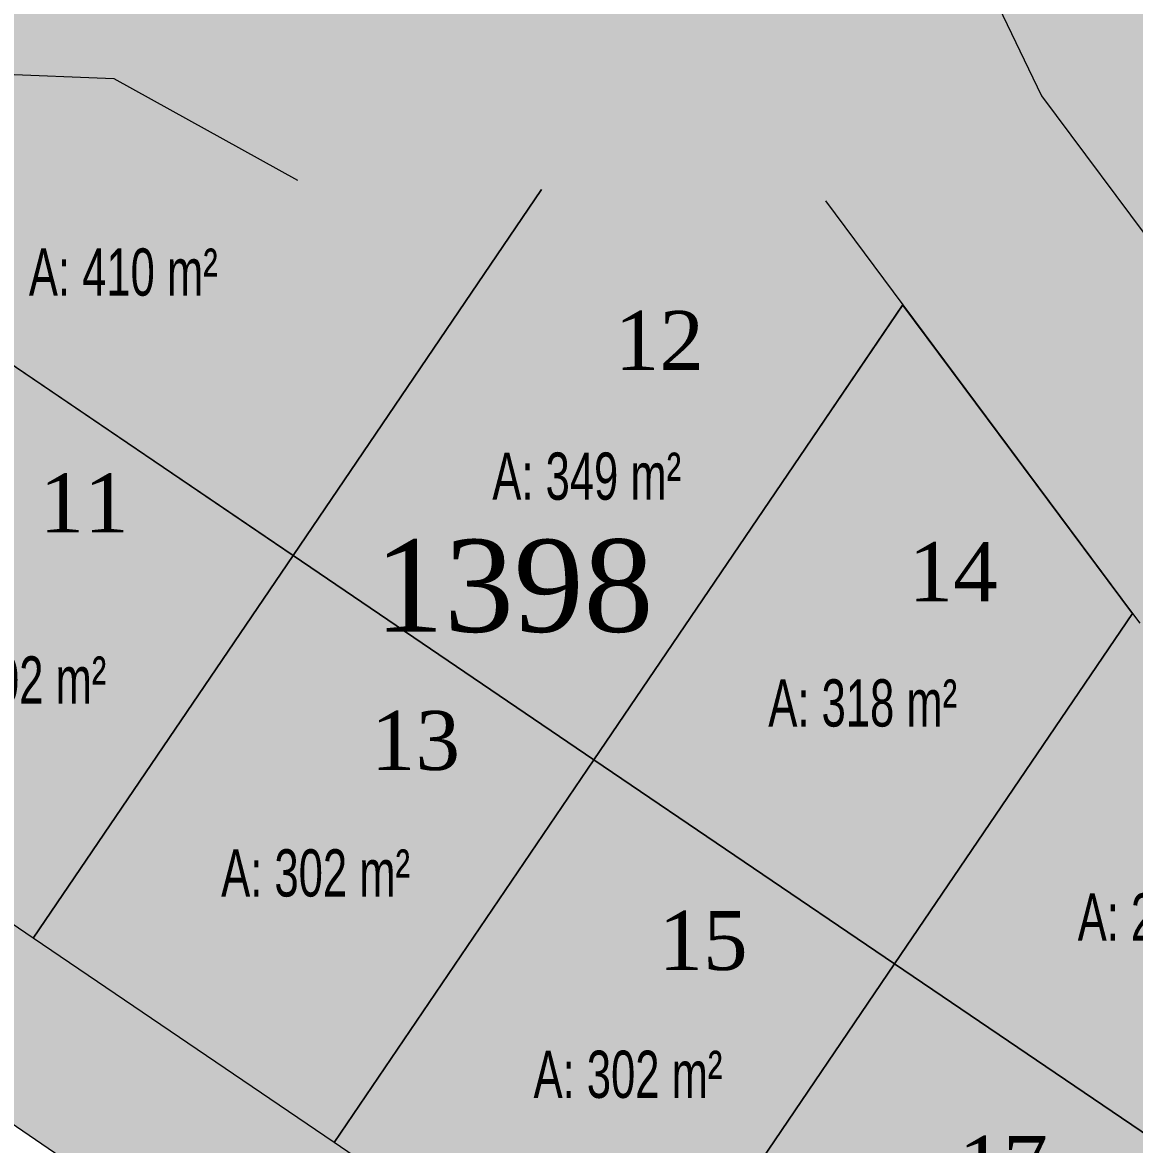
# Model space of a CAD drawing. Header units: metres. Extents: x 476631 to 477421, y 4483749 to 4484052.
# Drawn here: x 477114.08 to 477161.19, y 4483951.78 to 4483999.32 of the extents above; entities that cross this region are included whole.
import ezdxf

# ---------------------------------------------------------------- set-up
doc = ezdxf.new("R2010")
doc.units = ezdxf.units.M
for name, color, linetype, lineweight in [('M2', 1, 'Continuous', 25), ('PL_SAĞLIK', 150, 'Continuous', 0), ('serbest', 10, 'Continuous', 0), ('TK_PARSEL', 1, 'Continuous', 0)]:
    doc.layers.add(name, color=color, linetype=linetype, lineweight=lineweight)
doc.styles.add('M2', font='', dxfattribs={"width": 0.9, "height": 12})
doc.styles.get("Standard").update_dxf_attribs({"font": 'TimesNewRoman.ttf'})
doc.styles.get('M2').set_extended_font_data('Swis721 LtCn BT')

msp = doc.modelspace()

# ---------------------------------------------------------------- hatches: boundary and pattern name
at = {"layer": 'serbest'}
h = msp.add_hatch(color=5, dxfattribs=at)
h.dxf.hatch_style = 1
h.paths.add_polyline_path([(477243.593, 4484013.192), (477208.918, 4484039.704), (477205.399, 4484040.397), (477185.707, 4484035.073), (477157.573, 4484032.651), (477153.945, 4484027.326), (477154.478, 4484001.971), (477157.253, 4483996.215), (477167.809, 4483982.032), (477201.89, 4483967.722), (477206.638, 4483967.043)])
at = {"layer": 'serbest', "true_color": 0x636466}
h = msp.add_hatch(color=251, dxfattribs=at)
h.dxf.hatch_style = 1
h.paths.add_polyline_path([(477153.945, 4484027.326), (477145.186, 4484019.471), (477145.884, 4484018.757), (477146.144, 4484017.808), (477146.358, 4484007.588), (477146.218, 4484006.822), (477145.792, 4484006.146), (477145.155, 4484005.702), (477144.38, 4484005.546), (477148.1, 4483991.762), (477157.253, 4483996.215), (477154.478, 4484001.971)])
h = msp.add_hatch(color=251, dxfattribs=at)
h.dxf.hatch_style = 1
h.paths.add_polyline_path([(477101.347, 4484007.619), (477083.416, 4484008.284), (477025.455, 4484005.194), (477024.192, 4484005.046), (477025.988, 4483995.208), (477041.219, 4483996.02), (477053.204, 4483996.659), (477065.189, 4483997.298), (477077.174, 4483997.937), (477083.948, 4483998.298), (477089.176, 4483998.094), (477117.951, 4483996.955)])
h = msp.add_hatch(color=251, dxfattribs=at)
h.dxf.hatch_style = 1
h.paths.add_polyline_path([(477144.38, 4484005.546), (477144.239, 4484005.545), (477122.442, 4484005.32), (477121.571, 4484005.505), (477120.865, 4484006.069), (477120.476, 4484006.855), (477101.347, 4484007.619), (477117.951, 4483996.955), (477125.725, 4483992.645), (477136.073, 4483992.24), (477148.1, 4483991.762)])
at = {"layer": 'serbest'}
h = msp.add_hatch(color=4, dxfattribs=at)
h.dxf.hatch_style = 1
h.paths.add_polyline_path([(477136.073, 4483992.24), (477125.725, 4483992.645), (477117.951, 4483996.955), (477100.95, 4483997.627), (477089.176, 4483998.094), (477112.806, 4483985.388), (477125.546, 4483976.737)])
at = {"layer": 'serbest', "true_color": 0x636466}
h = msp.add_hatch(color=251, dxfattribs=at)
h.dxf.hatch_style = 1
h.paths.add_polyline_path([(477167.809, 4483982.032), (477157.253, 4483996.215), (477148.1, 4483991.762), (477151.377, 4483987.364), (477161.111, 4483974.286), (477161.418, 4483973.868), (477175.537, 4483967.94), (477186.995, 4483963.128), (477201.89, 4483967.722)])
at = {"layer": 'serbest'}
h = msp.add_hatch(color=14, dxfattribs=at)
h.dxf.hatch_style = 1
h.paths.add_polyline_path([(477151.377, 4483987.364), (477148.1, 4483991.762), (477136.073, 4483992.24), (477125.546, 4483976.737), (477138.286, 4483968.086)])
h = msp.add_hatch(color=4, dxfattribs=at)
h.dxf.hatch_style = 1
h.paths.add_polyline_path([(477161.111, 4483974.286), (477151.377, 4483987.364), (477138.286, 4483968.086), (477151.027, 4483959.435)])
h = msp.add_hatch(color=14, dxfattribs=at)
h.dxf.hatch_style = 1
h.paths.add_polyline_path([(477125.546, 4483976.737), (477112.806, 4483985.388), (477101.794, 4483969.172), (477114.535, 4483960.521)])
h = msp.add_hatch(color=14, dxfattribs=at)
h.dxf.hatch_style = 1
h.paths.add_polyline_path([(477138.286, 4483968.086), (477125.546, 4483976.737), (477114.535, 4483960.521), (477127.277, 4483951.873)])
at = {"layer": 'serbest', "true_color": 0x636466}
h = msp.add_hatch(color=251, dxfattribs=at)
h.dxf.hatch_style = 1
h.paths.add_polyline_path([(477140.016, 4483943.219), (477127.275, 4483951.87), (477114.535, 4483960.521), (477101.794, 4483969.172), (477094.763, 4483973.947), (477092.721, 4483966.873), (477160.327, 4483920.965), (477165.51, 4483925.907), (477152.839, 4483934.511), (477145.659, 4483939.386)])
at = {"layer": 'serbest'}
h = msp.add_hatch(color=2, dxfattribs=at)
h.dxf.hatch_style = 1
h.paths.add_polyline_path([(477175.537, 4483967.94), (477161.418, 4483973.868), (477161.111, 4483974.286), (477151.027, 4483959.435), (477163.85, 4483950.728)])
h = msp.add_hatch(color=14, dxfattribs=at)
h.dxf.hatch_style = 1
h.paths.add_polyline_path([(477151.027, 4483959.435), (477138.286, 4483968.086), (477127.277, 4483951.873), (477140.017, 4483943.222)])
h = msp.add_hatch(color=14, dxfattribs=at)
h.dxf.hatch_style = 1
h.paths.add_polyline_path([(477163.85, 4483950.728), (477151.027, 4483959.435), (477140.017, 4483943.222), (477145.659, 4483939.386), (477152.839, 4483934.511)])

# ---------------------------------------------------------------- linework, layer by layer
at = {"layer": 'PL_SAĞLIK'}
msp.add_line((477092.721, 4483966.873), (477160.327, 4483920.965), dxfattribs=at)
at = {"layer": 'serbest'}
for p, q in [((477138.285, 4483968.074), (477151.368, 4483987.343)), ((477151.368, 4483987.343), (477161.097, 4483974.276)), ((477161.097, 4483974.276), (477151.028, 4483959.436))]:
    msp.add_line(p, q, dxfattribs=at)
at = {"layer": 'TK_PARSEL'}
for p, q in [((477154.478, 4484001.971, 218.1), (477157.253, 4483996.215, 218.1)), ((477100.95, 4483997.627), (477117.951, 4483996.955)), ((477117.951, 4483996.955), (477125.725, 4483992.645)), ((477157.253, 4483996.215, 218.1), (477167.809, 4483982.032, 218.1)), ((477136.073, 4483992.24), (477125.546, 4483976.737)), ((477125.546, 4483976.737), (477136.073, 4483992.24)), ((477148.1, 4483991.762), (477151.377, 4483987.364)), ((477151.377, 4483987.364), (477138.286, 4483968.086)), ((477138.286, 4483968.086), (477151.377, 4483987.364)), ((477151.377, 4483987.364), (477161.111, 4483974.286)), ((477125.546, 4483976.737), (477112.806, 4483985.388)), ((477112.806, 4483985.388), (477125.546, 4483976.737)), ((477125.546, 4483976.737), (477114.535, 4483960.521)), ((477114.535, 4483960.521), (477125.546, 4483976.737)), ((477138.286, 4483968.086), (477125.546, 4483976.737)), ((477125.546, 4483976.737), (477125.546, 4483976.737)), ((477125.546, 4483976.737), (477138.286, 4483968.086)), ((477161.111, 4483974.286), (477151.027, 4483959.435)), ((477151.027, 4483959.435), (477161.111, 4483974.286)), ((477161.111, 4483974.286), (477161.418, 4483973.868)), ((477114.535, 4483960.521), (477101.794, 4483969.172)), ((477138.286, 4483968.086), (477127.277, 4483951.873)), ((477127.277, 4483951.873), (477138.286, 4483968.086)), ((477151.027, 4483959.435), (477138.286, 4483968.086)), ((477138.286, 4483968.086), (477138.286, 4483968.086)), ((477138.286, 4483968.086), (477151.027, 4483959.435)), ((477127.277, 4483951.873), (477114.535, 4483960.521)), ((477114.535, 4483960.521), (477114.535, 4483960.521)), ((477151.027, 4483959.435), (477140.017, 4483943.222)), ((477140.017, 4483943.222), (477151.027, 4483959.435)), ((477163.85, 4483950.728), (477151.027, 4483959.435)), ((477151.027, 4483959.435), (477151.027, 4483959.435)), ((477151.027, 4483959.435), (477163.85, 4483950.728)), ((477140.017, 4483943.222), (477127.277, 4483951.873)), ((477127.277, 4483951.873), (477127.277, 4483951.873))]:
    msp.add_line(p, q, dxfattribs=at)

# ---------------------------------------------------------------- texts
at = {"layer": 'M2', "color": 1, "style": 'M2', "width": 0.9}
for s, p in [('A: 410 m²', (477114.35, 4483987.749)), ('A: 318 m²', (477145.678, 4483969.494)), ('A: 298 m²', (477158.786, 4483960.421))]:
    msp.add_text(s, height=2, dxfattribs=at).set_placement(p)
at = {"layer": 'M2', "color": 14, "style": 'M2', "width": 0.9}
for s, p in [('A: 349 m²', (477133.985, 4483979.103)), ('A: 302 m²', (477109.631, 4483970.467)), ('A: 302 m²', (477122.497, 4483962.292)), ('A: 302 m²', (477135.732, 4483953.761))]:
    msp.add_text(s, height=2, dxfattribs=at).set_placement(p)
at = {"layer": 'serbest', "char_height": 2.5, "attachment_point": 1}
for s, insert in [('12', (477139.173, 4483987.102)), ('11', (477114.803, 4483980.217)), ('14', (477151.622, 4483977.304)), ('13', (477128.842, 4483970.155)), ('15', (477141.027, 4483961.681)), ('17', (477153.741, 4483952.149))]:
    msp.add_mtext_dynamic_manual_height_columns(s, width=11.84476, gutter_width=12.5, heights=[0], dxfattribs=dict(at, insert=insert))
at = {"layer": 'serbest', "color": 5, "insert": (477128.988, 4483977.419), "char_height": 3.9129, "attachment_point": 1}
msp.add_mtext_dynamic_manual_height_columns('1398', width=31.40198, gutter_width=19.564, heights=[0], dxfattribs=at)

doc.saveas('drawing.dxf')
